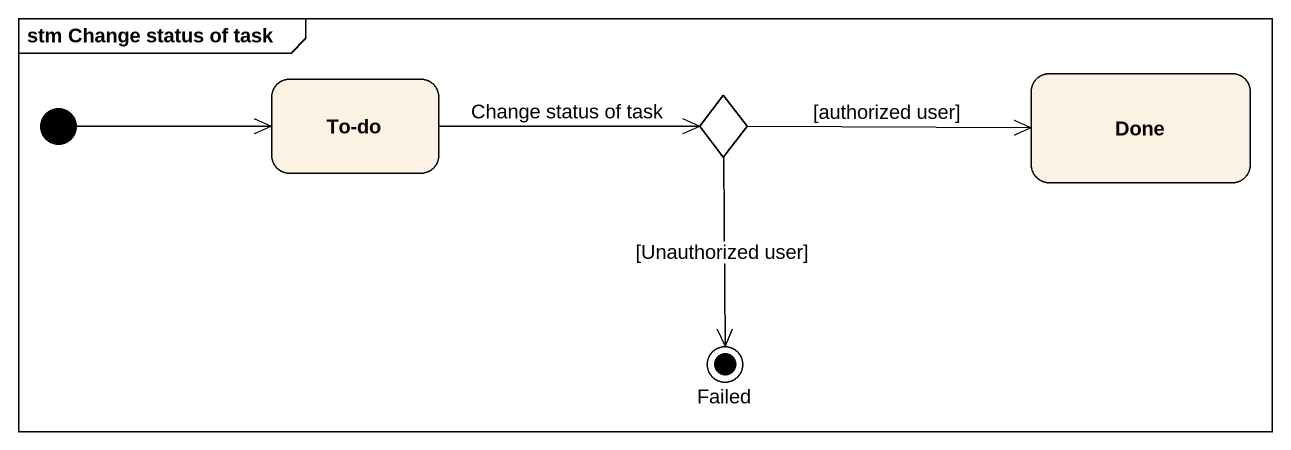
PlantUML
@startuml
mainframe stm Change status of task
hide empty description
state "To-do" as To_do
state Done
state choice1 <<choice>>
state Failed <<end>>
[*] -right-> To_do
To_do -right-> choice1 : Change status of task
choice1 -right-> Done : [authorized user]
choice1 --> Failed : [Unauthorized user]
@enduml
